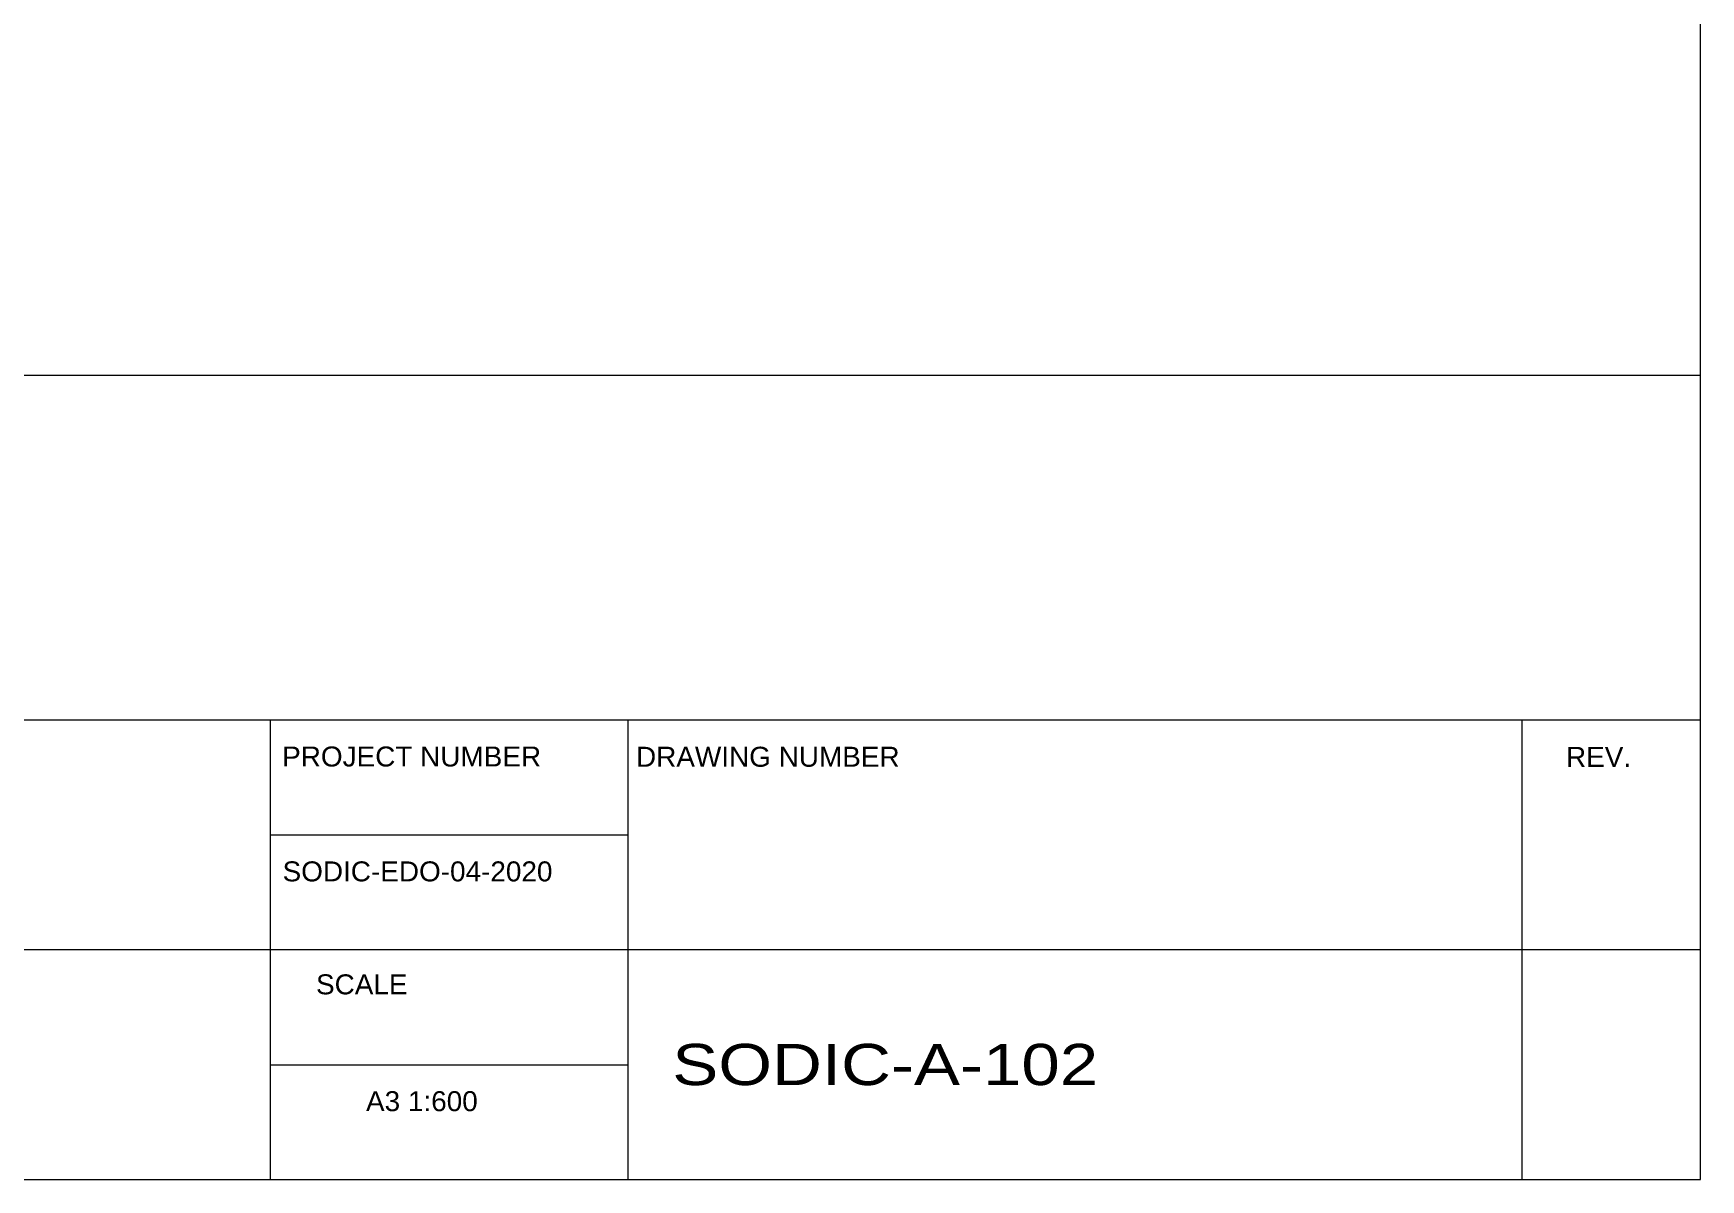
# Model space of a CAD drawing. Extents: x -234346 to 58427, y -132654 to -82394.
# Drawn here: x -105410 to -89188, y -132320 to -121166 of the extents above; entities that cross this region are included whole.
import ezdxf

# ---------------------------------------------------------------- set-up
doc = ezdxf.new("R2010")
doc.units = 0
doc.header["$LTSCALE"] = 8
doc.layers.add('Frame', color=9, linetype='Continuous', lineweight=9)
doc.styles.add('MARI3', font='arial.ttf', dxfattribs={"width": 1.2})
doc.styles.add('TTLB-A0-JeddahDP$0$swis721', font='swiss.ttf')

msp = doc.modelspace()

# ---------------------------------------------------------------- linework, layer by layer
at = {"layer": 'Frame'}
for p, q in [((-89187.9, -132319.9, 0.3), (-89187.9, -83116.9, 0.3)), ((-89187.9, -124494.3, -0.1), (-158774.9, -124494.3, -0.1)), ((-89187.9, -127848.1, -0.1), (-158774.9, -127848.1, -0.1)), ((-103105.3, -127848.1, -0.1), (-103105.3, -132319.9, -0.1)), ((-99626, -127848.1, -0.1), (-99626, -132319.9, -0.1)), ((-90927.6, -127848.1, -0.1), (-90927.6, -132319.9, -0.1)), ((-103105.3, -128966, -0.1), (-99626, -128966, -0.1)), ((-89187.9, -130084, -0.1), (-117022.7, -130084, -0.1)), ((-103105.3, -131201.9, -0.1), (-99626, -131201.9, -0.1)), ((-158774.9, -132319.9, 0.3), (-89187.9, -132319.9, 0.3))]:
    msp.add_line(p, q, dxfattribs=at)

# ---------------------------------------------------------------- texts
at = {"layer": 'Frame', "style": 'MARI3', "width": 1.2}
msp.add_text('SODIC-A-102', height=400.787, dxfattribs=at).set_placement((-99193.8, -131399.6, -0.1))
at = {"layer": 'Frame', "attachment_point": 8, "style": 'TTLB-A0-JeddahDP$0$swis721'}
for s, insert, char_height in [(' PROJECT NUMBER', (-101767.4, -128302.4, -0.1), 194.411), ('SODIC-EDO-04-2020', (-101672.3, -129420.3, -0.1), 194.411), ('SCALE', (-102214.6, -130519.5, -0.1), 194.41), ('A3 1:600', (-101629.9, -131656.2, -0.1), 194.41)]:
    msp.add_mtext(s, dxfattribs=dict(at, insert=insert, char_height=char_height))
at = {"layer": 'Frame', "attachment_point": 5, "style": 'TTLB-A0-JeddahDP$0$swis721'}
for s, insert, char_height, width in [('DRAWING NUMBER', (-98264.1, -128206.2, -0.1), 194.411, 2499.576), ('REV.', (-90181.2, -128206.2, -0.1), 194.41, 3082.178)]:
    msp.add_mtext(s, dxfattribs=dict(at, insert=insert, char_height=char_height, width=width))

doc.saveas('drawing.dxf')
